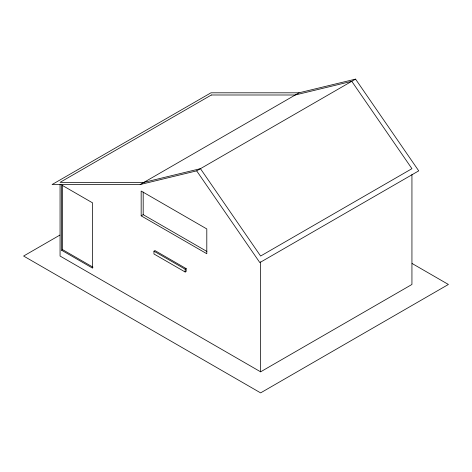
<?xml version="1.0" encoding="UTF-8"?>
<svg xmlns="http://www.w3.org/2000/svg" width="472" height="472" viewBox="0 0 472 472"><rect width="100%" height="100%" fill="white"/><g stroke="black" fill="none" stroke-linecap="round" stroke-linejoin="round"><path stroke-width="0.71" d="M140.149 184.54L299.036 92.807L355.558 79.119L418.729 170.858L259.836 262.591L196.665 170.858L140.149 184.54L52.085 184.54L210.978 92.807L299.036 92.807M59.885 235.091L23.6 256.042L260.615 392.881L448.4 284.463L412.086 263.494M196.665 170.858L355.558 79.119M61.614 250.248L92.606 268.143L92.606 202.883L61.614 184.989L61.614 250.248L62.629 249.664L92.99 267.193M141.169 215.834L206.801 253.73L206.801 228.938L141.169 191.042L141.169 215.834L143.193 214.666L206.919 251.458M153.96 251.181L154.975 250.597L186.169 268.609L186.169 271.412L185.16 272.002L153.96 253.989L153.96 251.181L185.16 269.193L186.169 268.609M60.062 184.57L60.062 256.042L260.615 371.824L411.938 284.463L411.938 174.534M260.615 261.901L260.615 371.824M185.16 269.193L185.16 272.002M143.193 192.057L143.193 214.666M62.629 185.136L62.629 249.664M211.385 94.99L60.062 182.357L143.93 182.357L200.447 168.669L260.615 256.036L411.938 168.675L351.77 81.308L295.254 94.99L211.385 94.99"/></g></svg>
